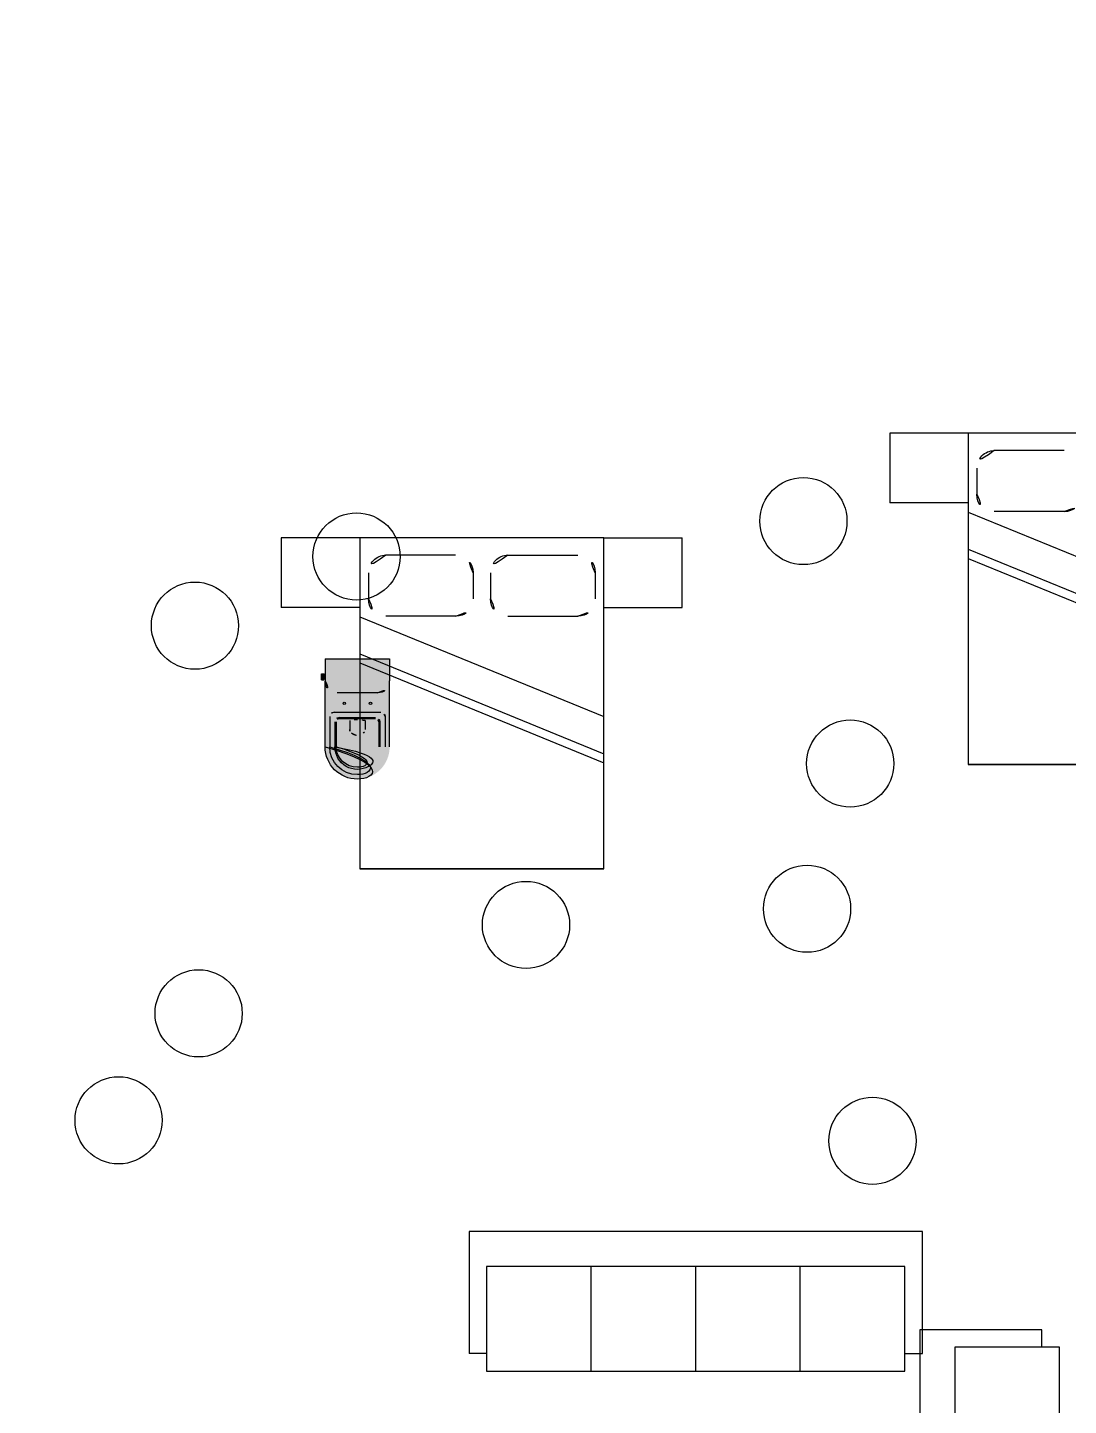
# Model space of a CAD drawing. Header units: metres. Extents: x -81278067020 to 164, y -22607194416 to 57.
# Drawn here: x -81278067008.73 to -81278067002.76, y -22607194405.91 to -22607194398 of the extents above; entities that cross this region are included whole.
import ezdxf
from ezdxf.enums import TextEntityAlignment as Align

# ---------------------------------------------------------------- set-up
doc = ezdxf.new("R2010")
doc.units = ezdxf.units.M
doc.header["$LTSCALE"] = 0.25
for name, color, linetype in [('ARQ_ALV CT', 5, 'Continuous'), ('ARQ_MOB 01', 1, 'Continuous'), ('ARQ_PISO', 1, 'Continuous'), ('ARQ_SAN 01', 1, 'Continuous'), ('ARQ_SAN 02', 2, 'Continuous'), ('SIMB_02', 2, 'Continuous'), ('SIMB_TXT', 1, 'Continuous')]:
    doc.layers.add(name, color=color, linetype=linetype)
doc.layers.add('ARQ_COTA_AZUL', color=5, linetype='Continuous', lineweight=20, true_color=0x0000ff)
doc.styles.add('cota', font='arial.ttf')
doc.styles.add('SIMB', font='arial.ttf')
doc.dimstyles.new('Info 01 - annot', dxfattribs={"dimtxt": 2, "dimasz": 3, "dimexe": 1, "dimexo": 1, "dimgap": 1, "dimtad": 1, "dimzin": 4, "dimtxsty": 'cota', "dimblk": 'DOTSMALL', "dimcen": 2, "dimdle": 1, "dimclrd": 256, "dimclre": 256, "dimclrt": 1, "dimazin": 2, "dimtfac": 0.09, "dimtix": 1, "dimtmove": 2, "dimatfit": 2, "dimfxl": 5, "dimfxlon": 1, "dimtolj": 1, "dimtzin": 4, "dimlwd": -1, "dimarcsym": 1})

# ---------------------------------------------------------------- blocks, each defined once
blk = doc.blocks.new('COD_ESQ')
at = {"layer": 'SIMB_02'}
blk.add_circle((0, 0), 2.5, dxfattribs=at)
at = {"layer": 'SIMB_TXT', "style": 'SIMB'}
blk.add_attdef('CDESQ', text='', height=2, dxfattribs=at).set_placement((0, 0), align=Align.MIDDLE_CENTER)
blk = doc.blocks.new('_DotSmall')
at = {"color": 0, "linetype": 'ByBlock', "const_width": 0.5}
blk.add_lwpolyline([(-0.0625, 0, 1), (0.0625, 0, 1)], format="xyb", close=True, dxfattribs=at)
blk = doc.blocks.new('*D214')
at = {"layer": 'ARQ_COTA_AZUL', "transparency": 16777216}
blk.add_line((-81278067.0527, -22607194.4221), (-81278067.0435, -22607194.4221), dxfattribs=at)
at = {"layer": 'ARQ_COTA_AZUL', "lineweight": -2, "transparency": 16777216}
for p, q in [((-81278067.0526, -22607194.4226), (-81278067.0526, -22607194.422)), ((-81278067.0436, -22607194.4226), (-81278067.0436, -22607194.422))]:
    blk.add_line(p, q, dxfattribs=at)
at = {"layer": 'ARQ_COTA_AZUL', "transparency": 16777216, "xscale": 0.3, "yscale": 0.3, "zscale": 0.3, "rotation": 180}
blk.add_blockref('_DotSmall', (-81278067052.5954, -22607194422.0737), dxfattribs=at)
at = {"layer": 'ARQ_COTA_AZUL', "transparency": 16777216, "xscale": 0.3, "yscale": 0.3, "zscale": 0.3}
blk.add_blockref('_DotSmall', (-81278067043.5954, -22607194422.0737), dxfattribs=at)
at = {"layer": 'ARQ_COTA_AZUL', "color": 1, "transparency": 16777216, "insert": (-81278067.0481, -22607194.4219), "char_height": 0.0002, "attachment_point": 5, "style": 'cota'}
blk.add_mtext('\\A1;9,00', dxfattribs=at)
blk = doc.blocks.new('*D215')
at = {"layer": 'ARQ_COTA_AZUL', "transparency": 16777216}
blk.add_line((-81278067.0437, -22607194.4221), (-81278067.0397, -22607194.4221), dxfattribs=at)
at = {"layer": 'ARQ_COTA_AZUL', "lineweight": -2, "transparency": 16777216}
for p, q in [((-81278067.0436, -22607194.4226), (-81278067.0436, -22607194.422)), ((-81278067.0398, -22607194.4226), (-81278067.0398, -22607194.422))]:
    blk.add_line(p, q, dxfattribs=at)
at = {"layer": 'ARQ_COTA_AZUL', "transparency": 16777216, "xscale": 0.3, "yscale": 0.3, "zscale": 0.3, "rotation": 180}
blk.add_blockref('_DotSmall', (-81278067043.5954, -22607194422.0784), dxfattribs=at)
at = {"layer": 'ARQ_COTA_AZUL', "transparency": 16777216, "xscale": 0.3, "yscale": 0.3, "zscale": 0.3}
blk.add_blockref('_DotSmall', (-81278067039.7954, -22607194422.0784), dxfattribs=at)
at = {"layer": 'ARQ_COTA_AZUL', "color": 1, "transparency": 16777216, "insert": (-81278067.0417, -22607194.4219), "char_height": 0.0002, "attachment_point": 5, "style": 'cota'}
blk.add_mtext('\\A1;3,80', dxfattribs=at)
blk = doc.blocks.new('*D216')
at = {"layer": 'ARQ_COTA_AZUL', "transparency": 16777216}
blk.add_line((-81278067.0399, -22607194.4221), (-81278067.0384, -22607194.4221), dxfattribs=at)
at = {"layer": 'ARQ_COTA_AZUL', "lineweight": -2, "transparency": 16777216}
for p, q in [((-81278067.0398, -22607194.4226), (-81278067.0398, -22607194.422)), ((-81278067.0385, -22607194.4226), (-81278067.0385, -22607194.422))]:
    blk.add_line(p, q, dxfattribs=at)
at = {"layer": 'ARQ_COTA_AZUL', "transparency": 16777216, "xscale": 0.3, "yscale": 0.3, "zscale": 0.3, "rotation": 180}
blk.add_blockref('_DotSmall', (-81278067039.7954, -22607194422.0793), dxfattribs=at)
at = {"layer": 'ARQ_COTA_AZUL', "transparency": 16777216, "xscale": 0.3, "yscale": 0.3, "zscale": 0.3}
blk.add_blockref('_DotSmall', (-81278067038.4955, -22607194422.0793), dxfattribs=at)
at = {"layer": 'ARQ_COTA_AZUL', "color": 1, "transparency": 16777216, "insert": (-81278067.0391, -22607194.4219), "char_height": 0.0002, "attachment_point": 5, "style": 'cota'}
blk.add_mtext('\\A1;1,30', dxfattribs=at)
blk = doc.blocks.new('*D217')
at = {"layer": 'ARQ_COTA_AZUL', "transparency": 16777216}
for p, q in [((-81278067.0386, -22607194.4229), (-81278067.0389, -22607194.4229)), ((-81278067.0386, -22607194.4229), (-81278067.0385, -22607194.4229)), ((-81278067.0385, -22607194.4229), (-81278067.0382, -22607194.4229))]:
    blk.add_line(p, q, dxfattribs=at)
at = {"layer": 'ARQ_COTA_AZUL', "lineweight": -2, "transparency": 16777216}
for p, q in [((-81278067.0386, -22607194.4234), (-81278067.0386, -22607194.4228)), ((-81278067.0385, -22607194.4234), (-81278067.0385, -22607194.4228))]:
    blk.add_line(p, q, dxfattribs=at)
at = {"layer": 'ARQ_COTA_AZUL', "transparency": 16777216, "xscale": 0.3, "yscale": 0.3, "zscale": 0.3}
blk.add_blockref('_DotSmall', (-81278067038.6267, -22607194422.8872), dxfattribs=at)
at = {"layer": 'ARQ_COTA_AZUL', "transparency": 16777216, "xscale": 0.3, "yscale": 0.3, "zscale": 0.3, "rotation": 180}
blk.add_blockref('_DotSmall', (-81278067038.4767, -22607194422.8872), dxfattribs=at)
at = {"layer": 'ARQ_COTA_AZUL', "color": 1, "transparency": 16777216, "insert": (-81278067.0386, -22607194.4227), "char_height": 0.0002, "attachment_point": 5, "style": 'cota'}
blk.add_mtext('\\A1;,15', dxfattribs=at)
blk = doc.blocks.new('*D218')
at = {"layer": 'ARQ_COTA_AZUL', "transparency": 16777216}
blk.add_line((-81278067.0386, -22607194.4229), (-81278067.0399, -22607194.4229), dxfattribs=at)
at = {"layer": 'ARQ_COTA_AZUL', "lineweight": -2, "transparency": 16777216}
for p, q in [((-81278067.0398, -22607194.4234), (-81278067.0398, -22607194.4228)), ((-81278067.0387, -22607194.4234), (-81278067.0387, -22607194.4228))]:
    blk.add_line(p, q, dxfattribs=at)
at = {"layer": 'ARQ_COTA_AZUL', "transparency": 16777216, "xscale": 0.3, "yscale": 0.3, "zscale": 0.3, "rotation": 180}
blk.add_blockref('_DotSmall', (-81278067039.8491, -22607194422.8886), dxfattribs=at)
at = {"layer": 'ARQ_COTA_AZUL', "transparency": 16777216, "xscale": 0.3, "yscale": 0.3, "zscale": 0.3}
blk.add_blockref('_DotSmall', (-81278067038.6991, -22607194422.8886), dxfattribs=at)
at = {"layer": 'ARQ_COTA_AZUL', "color": 1, "transparency": 16777216, "insert": (-81278067.0393, -22607194.4227), "char_height": 0.0002, "attachment_point": 5, "style": 'cota'}
blk.add_mtext('\\A1;1,15', dxfattribs=at)
blk = doc.blocks.new('*D219')
at = {"layer": 'ARQ_COTA_AZUL', "transparency": 16777216}
for p, q in [((-81278067.0399, -22607194.4229), (-81278067.0402, -22607194.4229)), ((-81278067.0399, -22607194.4229), (-81278067.0398, -22607194.4229)), ((-81278067.0398, -22607194.4229), (-81278067.0395, -22607194.4229))]:
    blk.add_line(p, q, dxfattribs=at)
at = {"layer": 'ARQ_COTA_AZUL', "lineweight": -2, "transparency": 16777216}
for p, q in [((-81278067.0399, -22607194.4234), (-81278067.0399, -22607194.4228)), ((-81278067.0398, -22607194.4234), (-81278067.0398, -22607194.4228))]:
    blk.add_line(p, q, dxfattribs=at)
at = {"layer": 'ARQ_COTA_AZUL', "transparency": 16777216, "xscale": 0.3, "yscale": 0.3, "zscale": 0.3}
blk.add_blockref('_DotSmall', (-81278067039.9267, -22607194422.8872), dxfattribs=at)
at = {"layer": 'ARQ_COTA_AZUL', "transparency": 16777216, "xscale": 0.3, "yscale": 0.3, "zscale": 0.3, "rotation": 180}
blk.add_blockref('_DotSmall', (-81278067039.7767, -22607194422.8872), dxfattribs=at)
at = {"layer": 'ARQ_COTA_AZUL', "color": 1, "transparency": 16777216, "insert": (-81278067.0399, -22607194.4227), "char_height": 0.0002, "attachment_point": 5, "style": 'cota'}
blk.add_mtext('\\A1;,15', dxfattribs=at)
blk = doc.blocks.new('*D220')
at = {"layer": 'ARQ_COTA_AZUL', "transparency": 16777216}
blk.add_line((-81278067.0398, -22607194.4229), (-81278067.0435, -22607194.4229), dxfattribs=at)
at = {"layer": 'ARQ_COTA_AZUL', "lineweight": -2, "transparency": 16777216}
for p, q in [((-81278067.0434, -22607194.4234), (-81278067.0434, -22607194.4228)), ((-81278067.0399, -22607194.4234), (-81278067.0399, -22607194.4228))]:
    blk.add_line(p, q, dxfattribs=at)
at = {"layer": 'ARQ_COTA_AZUL', "transparency": 16777216, "xscale": 0.3, "yscale": 0.3, "zscale": 0.3, "rotation": 180}
blk.add_blockref('_DotSmall', (-81278067043.4267, -22607194422.8904), dxfattribs=at)
at = {"layer": 'ARQ_COTA_AZUL', "transparency": 16777216, "xscale": 0.3, "yscale": 0.3, "zscale": 0.3}
blk.add_blockref('_DotSmall', (-81278067039.9267, -22607194422.8904), dxfattribs=at)
at = {"layer": 'ARQ_COTA_AZUL', "color": 1, "transparency": 16777216, "insert": (-81278067.0417, -22607194.4227), "char_height": 0.0002, "attachment_point": 5, "style": 'cota'}
blk.add_mtext('\\A1;3,50', dxfattribs=at)
blk = doc.blocks.new('*D221')
at = {"layer": 'ARQ_COTA_AZUL', "transparency": 16777216}
for p, q in [((-81278067.0436, -22607194.4229), (-81278067.0439, -22607194.4229)), ((-81278067.0434, -22607194.4229), (-81278067.0436, -22607194.4229)), ((-81278067.0434, -22607194.4229), (-81278067.0431, -22607194.4229))]:
    blk.add_line(p, q, dxfattribs=at)
at = {"layer": 'ARQ_COTA_AZUL', "lineweight": -2, "transparency": 16777216}
for p, q in [((-81278067.0436, -22607194.4234), (-81278067.0436, -22607194.4228)), ((-81278067.0434, -22607194.4234), (-81278067.0434, -22607194.4228))]:
    blk.add_line(p, q, dxfattribs=at)
at = {"layer": 'ARQ_COTA_AZUL', "transparency": 16777216, "xscale": 0.3, "yscale": 0.3, "zscale": 0.3}
blk.add_blockref('_DotSmall', (-81278067043.5767, -22607194422.8917), dxfattribs=at)
at = {"layer": 'ARQ_COTA_AZUL', "transparency": 16777216, "xscale": 0.3, "yscale": 0.3, "zscale": 0.3, "rotation": 180}
blk.add_blockref('_DotSmall', (-81278067043.4267, -22607194422.8917), dxfattribs=at)
at = {"layer": 'ARQ_COTA_AZUL', "color": 1, "transparency": 16777216, "insert": (-81278067.0435, -22607194.4227), "char_height": 0.0002, "attachment_point": 5, "style": 'cota'}
blk.add_mtext('\\A1;,15', dxfattribs=at)
blk = doc.blocks.new('*D222')
at = {"layer": 'ARQ_COTA_AZUL', "transparency": 16777216}
blk.add_line((-81278067.0435, -22607194.4229), (-81278067.0452, -22607194.4229), dxfattribs=at)
at = {"layer": 'ARQ_COTA_AZUL', "lineweight": -2, "transparency": 16777216}
for p, q in [((-81278067.0451, -22607194.4234), (-81278067.0451, -22607194.4228)), ((-81278067.0436, -22607194.4234), (-81278067.0436, -22607194.4228))]:
    blk.add_line(p, q, dxfattribs=at)
at = {"layer": 'ARQ_COTA_AZUL', "transparency": 16777216, "xscale": 0.3, "yscale": 0.3, "zscale": 0.3, "rotation": 180}
blk.add_blockref('_DotSmall', (-81278067045.0767, -22607194422.8936), dxfattribs=at)
at = {"layer": 'ARQ_COTA_AZUL', "transparency": 16777216, "xscale": 0.3, "yscale": 0.3, "zscale": 0.3}
blk.add_blockref('_DotSmall', (-81278067043.5767, -22607194422.8936), dxfattribs=at)
at = {"layer": 'ARQ_COTA_AZUL', "color": 1, "transparency": 16777216, "insert": (-81278067.0443, -22607194.4227), "char_height": 0.0002, "attachment_point": 5, "style": 'cota'}
blk.add_mtext('\\A1;1,50', dxfattribs=at)
blk = doc.blocks.new('CAMA 180')
at = {"layer": 'ARQ_MOB 01'}
for p, q in [((0.4, 1.15), (0, 1.15)), ((0, 0.7), (0, 1.15)), ((0.4, 0.7), (0.4, 1.15)), ((1.9, 0.7), (0, 0.7)), ((0, 0.7), (0, -0.7)), ((0.2, 0.6501), (0.35, 0.6501)), ((0.4525, -0.7), (1.026, 0.7)), ((0.665, -0.7), (1.2385, 0.7)), ((0.7181, -0.7), (1.2916, 0.7)), ((1.9, -0.7), (1.9, 0.7)), ((1.9, 0.7), (1.9, -0.7)), ((0.1, 0.1501), (0.1, 0.5501)), ((0.45, 0.1501), (0.45, 0.5501)), ((0.2, 0.0501), (0.35, 0.0501)), ((0.2, -0.0501), (0.35, -0.0501)), ((0.1, -0.1501), (0.1, -0.5501)), ((0.45, -0.1501), (0.45, -0.5501)), ((0, -0.7), (1.9, -0.7)), ((0, -0.7), (0, -1.15)), ((0.2, -0.6501), (0.35, -0.6501)), ((0.4, -0.7), (0.4, -1.15)), ((0, -1.15), (0.4, -1.15))]:
    blk.add_line(p, q, dxfattribs=at)
for centre, start, end in [((0.2, 0.5501), 90, 180), ((0.35, 0.5501), 0, 90), ((0.2, 0.1501), 180, 270), ((0.35, 0.1501), 270, 0), ((0.2, -0.1501), 90, 180), ((0.35, -0.1501), 0, 90), ((0.2, -0.5501), 180, 270), ((0.35, -0.5501), 270, 0)]:
    blk.add_arc(centre, 0.1, start, end, dxfattribs=at)
blk = doc.blocks.new('S4')
at = {"ltscale": 0.1}
for p, q in [((0, 0), (-2.6, 0)), ((0, -0.7), (0, 0)), ((-2.6, 0), (-2.6, -0.7)), ((-0.1, -0.2), (-2.5, -0.2)), ((-2.5, -0.2), (-2.5, -0.8)), ((-1.9, -0.8), (-1.9, -0.2)), ((-1.3, -0.8), (-1.3, -0.2)), ((-0.7, -0.8), (-0.7, -0.2)), ((-0.1, -0.8), (-0.1, -0.2)), ((-2.5, -0.7), (-2.6, -0.7)), ((-0.1, -0.7), (0, -0.7)), ((-2.5, -0.8), (-0.1, -0.8))]:
    blk.add_line(p, q, dxfattribs=at)
blk = doc.blocks.new('*D302')
at = {"layer": 'ARQ_COTA_AZUL', "transparency": 16777216}
blk.add_line((-81278067.0492, -22607194.4215), (-81278067.04, -22607194.4215), dxfattribs=at)
at = {"layer": 'ARQ_COTA_AZUL', "lineweight": -2, "transparency": 16777216}
for p, q in [((-81278067.0491, -22607194.422), (-81278067.0491, -22607194.4214)), ((-81278067.0401, -22607194.422), (-81278067.0401, -22607194.4214))]:
    blk.add_line(p, q, dxfattribs=at)
at = {"layer": 'ARQ_COTA_AZUL', "transparency": 16777216, "xscale": 0.3, "yscale": 0.3, "zscale": 0.3, "rotation": 180}
blk.add_blockref('_DotSmall', (-81278067049.1054, -22607194421.4737), dxfattribs=at)
at = {"layer": 'ARQ_COTA_AZUL', "transparency": 16777216, "xscale": 0.3, "yscale": 0.3, "zscale": 0.3}
blk.add_blockref('_DotSmall', (-81278067040.1054, -22607194421.4737), dxfattribs=at)
at = {"layer": 'ARQ_COTA_AZUL', "color": 1, "transparency": 16777216, "insert": (-81278067.0446, -22607194.4213), "char_height": 0.0002, "attachment_point": 5, "style": 'cota'}
blk.add_mtext('\\A1;9,00', dxfattribs=at)
blk = doc.blocks.new('*D303')
at = {"layer": 'ARQ_COTA_AZUL', "transparency": 16777216}
blk.add_line((-81278067.0402, -22607194.4215), (-81278067.0362, -22607194.4215), dxfattribs=at)
at = {"layer": 'ARQ_COTA_AZUL', "lineweight": -2, "transparency": 16777216}
for p, q in [((-81278067.0401, -22607194.422), (-81278067.0401, -22607194.4214)), ((-81278067.0363, -22607194.422), (-81278067.0363, -22607194.4214))]:
    blk.add_line(p, q, dxfattribs=at)
at = {"layer": 'ARQ_COTA_AZUL', "transparency": 16777216, "xscale": 0.3, "yscale": 0.3, "zscale": 0.3, "rotation": 180}
blk.add_blockref('_DotSmall', (-81278067040.1054, -22607194421.4784), dxfattribs=at)
at = {"layer": 'ARQ_COTA_AZUL', "transparency": 16777216, "xscale": 0.3, "yscale": 0.3, "zscale": 0.3}
blk.add_blockref('_DotSmall', (-81278067036.3054, -22607194421.4784), dxfattribs=at)
at = {"layer": 'ARQ_COTA_AZUL', "color": 1, "transparency": 16777216, "insert": (-81278067.0382, -22607194.4213), "char_height": 0.0002, "attachment_point": 5, "style": 'cota'}
blk.add_mtext('\\A1;3,80', dxfattribs=at)
blk = doc.blocks.new('*D308')
at = {"layer": 'ARQ_COTA_AZUL', "transparency": 16777216}
blk.add_line((-81278067.0363, -22607194.4223), (-81278067.04, -22607194.4223), dxfattribs=at)
at = {"layer": 'ARQ_COTA_AZUL', "lineweight": -2, "transparency": 16777216}
for p, q in [((-81278067.0399, -22607194.4228), (-81278067.0399, -22607194.4222)), ((-81278067.0364, -22607194.4228), (-81278067.0364, -22607194.4222))]:
    blk.add_line(p, q, dxfattribs=at)
at = {"layer": 'ARQ_COTA_AZUL', "transparency": 16777216, "xscale": 0.3, "yscale": 0.3, "zscale": 0.3, "rotation": 180}
blk.add_blockref('_DotSmall', (-81278067039.9367, -22607194422.2904), dxfattribs=at)
at = {"layer": 'ARQ_COTA_AZUL', "transparency": 16777216, "xscale": 0.3, "yscale": 0.3, "zscale": 0.3}
blk.add_blockref('_DotSmall', (-81278067036.4367, -22607194422.2904), dxfattribs=at)
at = {"layer": 'ARQ_COTA_AZUL', "color": 1, "transparency": 16777216, "insert": (-81278067.0382, -22607194.4221), "char_height": 0.0002, "attachment_point": 5, "style": 'cota'}
blk.add_mtext('\\A1;3,50', dxfattribs=at)
blk = doc.blocks.new('*D309')
at = {"layer": 'ARQ_COTA_AZUL', "transparency": 16777216}
for p, q in [((-81278067.0401, -22607194.4223), (-81278067.0404, -22607194.4223)), ((-81278067.0399, -22607194.4223), (-81278067.0401, -22607194.4223)), ((-81278067.0399, -22607194.4223), (-81278067.0396, -22607194.4223))]:
    blk.add_line(p, q, dxfattribs=at)
at = {"layer": 'ARQ_COTA_AZUL', "lineweight": -2, "transparency": 16777216}
for p, q in [((-81278067.0401, -22607194.4228), (-81278067.0401, -22607194.4222)), ((-81278067.0399, -22607194.4228), (-81278067.0399, -22607194.4222))]:
    blk.add_line(p, q, dxfattribs=at)
at = {"layer": 'ARQ_COTA_AZUL', "transparency": 16777216, "xscale": 0.3, "yscale": 0.3, "zscale": 0.3}
blk.add_blockref('_DotSmall', (-81278067040.0867, -22607194422.2917), dxfattribs=at)
at = {"layer": 'ARQ_COTA_AZUL', "transparency": 16777216, "xscale": 0.3, "yscale": 0.3, "zscale": 0.3, "rotation": 180}
blk.add_blockref('_DotSmall', (-81278067039.9367, -22607194422.2917), dxfattribs=at)
at = {"layer": 'ARQ_COTA_AZUL', "color": 1, "transparency": 16777216, "insert": (-81278067.04, -22607194.4221), "char_height": 0.0002, "attachment_point": 5, "style": 'cota'}
blk.add_mtext('\\A1;,15', dxfattribs=at)
blk = doc.blocks.new('*D310')
at = {"layer": 'ARQ_COTA_AZUL', "transparency": 16777216}
blk.add_line((-81278067.04, -22607194.4223), (-81278067.0417, -22607194.4223), dxfattribs=at)
at = {"layer": 'ARQ_COTA_AZUL', "lineweight": -2, "transparency": 16777216}
for p, q in [((-81278067.0416, -22607194.4228), (-81278067.0416, -22607194.4222)), ((-81278067.0401, -22607194.4228), (-81278067.0401, -22607194.4222))]:
    blk.add_line(p, q, dxfattribs=at)
at = {"layer": 'ARQ_COTA_AZUL', "transparency": 16777216, "xscale": 0.3, "yscale": 0.3, "zscale": 0.3, "rotation": 180}
blk.add_blockref('_DotSmall', (-81278067041.5867, -22607194422.2936), dxfattribs=at)
at = {"layer": 'ARQ_COTA_AZUL', "transparency": 16777216, "xscale": 0.3, "yscale": 0.3, "zscale": 0.3}
blk.add_blockref('_DotSmall', (-81278067040.0867, -22607194422.2936), dxfattribs=at)
at = {"layer": 'ARQ_COTA_AZUL', "color": 1, "transparency": 16777216, "insert": (-81278067.0408, -22607194.4221), "char_height": 0.0002, "attachment_point": 5, "style": 'cota'}
blk.add_mtext('\\A1;1,50', dxfattribs=at)
blk = doc.blocks.new('*D279')
at = {"layer": 'ARQ_COTA_AZUL', "transparency": 16777216}
for p, q in [((-81278067.0417, -22607194.4223), (-81278067.042, -22607194.4223)), ((-81278067.0416, -22607194.4223), (-81278067.0417, -22607194.4223)), ((-81278067.0416, -22607194.4223), (-81278067.0413, -22607194.4223))]:
    blk.add_line(p, q, dxfattribs=at)
at = {"layer": 'ARQ_COTA_AZUL', "lineweight": -2, "transparency": 16777216}
for p, q in [((-81278067.0417, -22607194.4228), (-81278067.0417, -22607194.4222)), ((-81278067.0416, -22607194.4228), (-81278067.0416, -22607194.4222))]:
    blk.add_line(p, q, dxfattribs=at)
at = {"layer": 'ARQ_COTA_AZUL', "transparency": 16777216, "xscale": 0.3, "yscale": 0.3, "zscale": 0.3}
blk.add_blockref('_DotSmall', (-81278067041.7367, -22607194422.2936), dxfattribs=at)
at = {"layer": 'ARQ_COTA_AZUL', "transparency": 16777216, "xscale": 0.3, "yscale": 0.3, "zscale": 0.3, "rotation": 180}
blk.add_blockref('_DotSmall', (-81278067041.5867, -22607194422.2936), dxfattribs=at)
at = {"layer": 'ARQ_COTA_AZUL', "color": 1, "transparency": 16777216, "insert": (-81278067.0417, -22607194.4221), "char_height": 0.0002, "attachment_point": 5, "style": 'cota'}
blk.add_mtext('\\A1;,15', dxfattribs=at)
blk = doc.blocks.new('*D280')
at = {"layer": 'ARQ_ALV CT', "transparency": 16777216}
blk.add_line((-81278067.0416, -22607194.4223), (-81278067.0439, -22607194.4223), dxfattribs=at)
at = {"layer": 'ARQ_ALV CT', "lineweight": -2, "transparency": 16777216}
for p, q in [((-81278067.0438, -22607194.4228), (-81278067.0438, -22607194.4222)), ((-81278067.0417, -22607194.4228), (-81278067.0417, -22607194.4222))]:
    blk.add_line(p, q, dxfattribs=at)
at = {"layer": 'ARQ_ALV CT', "transparency": 16777216, "xscale": 0.3, "yscale": 0.3, "zscale": 0.3, "rotation": 180}
blk.add_blockref('_DotSmall', (-81278067043.8367, -22607194422.2965), dxfattribs=at)
at = {"layer": 'ARQ_ALV CT', "transparency": 16777216, "xscale": 0.3, "yscale": 0.3, "zscale": 0.3}
blk.add_blockref('_DotSmall', (-81278067041.7367, -22607194422.2965), dxfattribs=at)
at = {"layer": 'ARQ_ALV CT', "color": 1, "transparency": 16777216, "insert": (-81278067.0428, -22607194.4221), "char_height": 0.0002, "attachment_point": 5, "style": 'cota'}
blk.add_mtext('\\A1;2,10', dxfattribs=at)
blk = doc.blocks.new('*D281')
at = {"layer": 'ARQ_ALV CT', "transparency": 16777216}
for p, q in [((-81278067.044, -22607194.4223), (-81278067.0443, -22607194.4223)), ((-81278067.0438, -22607194.4223), (-81278067.044, -22607194.4223)), ((-81278067.0438, -22607194.4223), (-81278067.0435, -22607194.4223))]:
    blk.add_line(p, q, dxfattribs=at)
at = {"layer": 'ARQ_ALV CT', "lineweight": -2, "transparency": 16777216}
for p, q in [((-81278067.044, -22607194.4228), (-81278067.044, -22607194.4222)), ((-81278067.0438, -22607194.4228), (-81278067.0438, -22607194.4222))]:
    blk.add_line(p, q, dxfattribs=at)
at = {"layer": 'ARQ_ALV CT', "transparency": 16777216, "xscale": 0.3, "yscale": 0.3, "zscale": 0.3}
blk.add_blockref('_DotSmall', (-81278067043.9867, -22607194422.2965), dxfattribs=at)
at = {"layer": 'ARQ_ALV CT', "transparency": 16777216, "xscale": 0.3, "yscale": 0.3, "zscale": 0.3, "rotation": 180}
blk.add_blockref('_DotSmall', (-81278067043.8367, -22607194422.2965), dxfattribs=at)
at = {"layer": 'ARQ_ALV CT', "color": 1, "transparency": 16777216, "insert": (-81278067.0439, -22607194.4221), "char_height": 0.0002, "attachment_point": 5, "style": 'cota'}
blk.add_mtext('\\A1;,15', dxfattribs=at)
blk = doc.blocks.new('*D282')
at = {"layer": 'ARQ_COTA_AZUL', "transparency": 16777216}
blk.add_line((-81278067.0439, -22607194.4223), (-81278067.0478, -22607194.4223), dxfattribs=at)
at = {"layer": 'ARQ_COTA_AZUL', "lineweight": -2, "transparency": 16777216}
for p, q in [((-81278067.0477, -22607194.4228), (-81278067.0477, -22607194.4222)), ((-81278067.044, -22607194.4228), (-81278067.044, -22607194.4222))]:
    blk.add_line(p, q, dxfattribs=at)
at = {"layer": 'ARQ_COTA_AZUL', "transparency": 16777216, "xscale": 0.3, "yscale": 0.3, "zscale": 0.3, "rotation": 180}
blk.add_blockref('_DotSmall', (-81278067047.7367, -22607194422.3108), dxfattribs=at)
at = {"layer": 'ARQ_COTA_AZUL', "transparency": 16777216, "xscale": 0.3, "yscale": 0.3, "zscale": 0.3}
blk.add_blockref('_DotSmall', (-81278067043.9867, -22607194422.3108), dxfattribs=at)
at = {"layer": 'ARQ_COTA_AZUL', "color": 1, "transparency": 16777216, "insert": (-81278067.0459, -22607194.4221), "char_height": 0.0002, "attachment_point": 5, "style": 'cota'}
blk.add_mtext('\\A1;3,75', dxfattribs=at)
blk = doc.blocks.new('VASO_BELL')
at = {"true_color": 0xffffff}
h = blk.add_hatch(color=7, dxfattribs=at)
h.dxf.hatch_style = 1
edge = h.paths.add_edge_path()
edge.add_line((0, 0), (0.37, 0))
edge.add_line((0.37, 0), (0.37, -0.126))
edge.add_line((0.37, -0.126), (0.37, -0.505))
edge.add_arc((0.185, -0.505), 0.185, 180, 360, ccw=False)
edge.add_line((0, -0.505), (0, -0.126))
edge.add_line((0, -0.126), (0, 0))
h = blk.add_hatch(color=7, dxfattribs=at)
h.dxf.hatch_style = 1
h.paths.add_polyline_path([(-0.0067, -0.0855), (-0.0217, -0.0855), (-0.0217, -0.1205), (-0.0067, -0.1205)])
h = blk.add_hatch(color=7, dxfattribs=at)
h.dxf.hatch_style = 1
h.paths.add_polyline_path([(0, -0.089), (-0.0067, -0.089), (-0.0067, -0.1171), (0, -0.1171)])
at = {"layer": 'ARQ_SAN 01'}
for p, q in [((0.0565, -0.3611), (0.0565, -0.505)), ((0.0625, -0.3611), (0.0625, -0.505)), ((0.0815, -0.3361), (0.2885, -0.3361)), ((0.0815, -0.3421), (0.2885, -0.3421)), ((0.141, -0.3532), (0.141, -0.4061)), ((0.229, -0.3532), (0.229, -0.4061)), ((0.3075, -0.3611), (0.3075, -0.505)), ((0.3135, -0.3611), (0.3135, -0.505))]:
    blk.add_line(p, q, dxfattribs=at)
for centre in [(0.11, -0.255), (0.26, -0.255)]:
    blk.add_circle(centre, 0.0075, dxfattribs=at)
for centre, radius, start, end in [((0.0815, -0.3611), 0.025, 90, 180), ((0.0815, -0.3611), 0.019, 90, 180), ((0.1911, -0.5922), 0.2442, 91.42642, 101.83306), ((0.1789, -0.5922), 0.2442, 78.16694, 88.57358), ((0.2885, -0.3611), 0.025, 0, 90), ((0.2885, -0.3611), 0.019, 0, 90), ((0.168, -0.4061), 0.027, 180, 229.16778), ((0.185, -0.3864), 0.053, 229.16778, 310.83222), ((0.202, -0.4061), 0.027, 310.83222, 0), ((0.185, -0.5055), 0.1285, 179.77728, 0.22272), ((0.185, -0.4994), 0.1226, 182.60055, 357.39945)]:
    blk.add_arc(centre, radius, start, end, dxfattribs=at)
at = {"layer": 'ARQ_SAN 02'}
for p, q in [((0, 0), (0, -0.126)), ((0, 0), (0.37, 0)), ((0.37, 0), (0.37, -0.126)), ((-0.0217, -0.0855), (-0.0065, -0.0855)), ((-0.0217, -0.1205), (-0.0217, -0.0855)), ((-0.0217, -0.1205), (-0.0067, -0.1205)), ((-0.0067, -0.1205), (-0.0067, -0.0855)), ((0, -0.089), (-0.0067, -0.089)), ((0, -0.1171), (-0.0067, -0.1171)), ((0, -0.505), (0, -0.126)), ((0.37, -0.505), (0.37, -0.126)), ((0.301, -0.195), (0.069, -0.195)), ((0.051, -0.3061), (0.319, -0.3061)), ((0.026, -0.3311), (0.026, -0.505)), ((0.344, -0.3311), (0.344, -0.505))]:
    blk.add_line(p, q, dxfattribs=at)
for centre, radius, start, end in [((0.069, -0.126), 0.069, 180, 270), ((0.301, -0.126), 0.069, 270, 0), ((0.051, -0.3311), 0.025, 90, 180), ((0.319, -0.3311), 0.025, 0, 90), ((0.185, -0.505), 0.185, 180, 0), ((0.185, -0.505), 0.159, 180, 0)]:
    blk.add_arc(centre, radius, start, end, dxfattribs=at)
blk = doc.blocks.new('S3')
at = {"ltscale": 0.1}
for p, q in [((0, 0), (-2, 0)), ((0, -0.7), (0, 0)), ((-2, 0), (-2, -0.7)), ((-0.1, -0.2), (-1.9, -0.2)), ((-1.9, -0.2), (-1.9, -0.8)), ((-1.3, -0.8), (-1.3, -0.2)), ((-0.7, -0.8), (-0.7, -0.2)), ((-0.1, -0.8), (-0.1, -0.2)), ((-1.9, -0.7), (-2, -0.7)), ((-0.1, -0.7), (0, -0.7)), ((-1.9, -0.8), (-0.1, -0.8))]:
    blk.add_line(p, q, dxfattribs=at)
blk = doc.blocks.new('blocos_diversos')
for name, p, rotation in [('CAMA 180', (-81278067037.985, -22607194423.7073), 270), ('CAMA 180', (-81278067041.475, -22607194424.3073), 270), ('S3', (-81278067038.9621, -22607194428.8513), 90)]:
    blk.add_blockref(name, p, dxfattribs=dict(rotation=rotation))
for name, p in [('VASO_BELL', (-81278067042.3735, -22607194425.0018)), ('S4', (-81278067038.9479, -22607194428.2877))]:
    blk.add_blockref(name, p)
at = {"layer": 'ARQ_ALV CT', "xscale": 0.1, "yscale": 0.1, "zscale": 0.1}
for p in [(-81278067043.5581, -22607194427.6492), (-81278067043.1202, -22607194424.8113), (-81278067043.0991, -22607194427.0354), (-81278067042.1934, -22607194424.4144), (-81278067041.2213, -22607194426.5282), (-81278067039.6302, -22607194424.2113), (-81278067039.6091, -22607194426.4354), (-81278067039.3618, -22607194425.6025), (-81278067039.234, -22607194427.7669)]:
    blk.add_blockref('COD_ESQ', p, dxfattribs=at)
at = {"layer": 'ARQ_ALV CT'}
for base, p1, p2, picture, middle in [((-81278067.044, -22607194.4223), (-81278067.0438, -22607194.4249), (-81278067.044, -22607194.4271), '*D281', (-81278067.0439, -22607194.4221)), ((-81278067.0438, -22607194.4223), (-81278067.0417, -22607194.4249), (-81278067.0438, -22607194.4249), '*D280', (-81278067.0428, -22607194.4221))]:
    dim = blk.add_linear_dim(base=base, p1=p1, p2=p2, dimstyle='Info 01 - annot', dxfattribs=at)
    dim.commit()
    dim.dimension.update_dxf_attribs({"geometry": picture, "text_midpoint": middle})
at = {"layer": 'ARQ_COTA_AZUL'}
for base, p1, p2, picture, middle in [((-81278067.0436, -22607194.4221), (-81278067.0526, -22607194.4256), (-81278067.0436, -22607194.4256), '*D214', (-81278067.0481, -22607194.4219)), ((-81278067.0401, -22607194.4215), (-81278067.0491, -22607194.425), (-81278067.0401, -22607194.425), '*D302', (-81278067.0446, -22607194.4213)), ((-81278067.0477, -22607194.4223), (-81278067.044, -22607194.4271), (-81278067.0477, -22607194.4249), '*D282', (-81278067.0459, -22607194.4221)), ((-81278067.0451, -22607194.4229), (-81278067.0436, -22607194.4256), (-81278067.0451, -22607194.4256), '*D222', (-81278067.0443, -22607194.4227)), ((-81278067.0398, -22607194.4221), (-81278067.0436, -22607194.4243), (-81278067.0398, -22607194.4243), '*D215', (-81278067.0417, -22607194.4219)), ((-81278067.0436, -22607194.4229), (-81278067.0434, -22607194.4243), (-81278067.0436, -22607194.4243), '*D221', (-81278067.0435, -22607194.4227)), ((-81278067.0434, -22607194.4229), (-81278067.0399, -22607194.4243), (-81278067.0434, -22607194.4243), '*D220', (-81278067.0417, -22607194.4227)), ((-81278067.0417, -22607194.4223), (-81278067.0416, -22607194.4249), (-81278067.0417, -22607194.4249), '*D279', (-81278067.0417, -22607194.4221)), ((-81278067.0416, -22607194.4223), (-81278067.0401, -22607194.425), (-81278067.0416, -22607194.425), '*D310', (-81278067.0408, -22607194.4221)), ((-81278067.0363, -22607194.4215), (-81278067.0401, -22607194.4237), (-81278067.0363, -22607194.4237), '*D303', (-81278067.0382, -22607194.4213)), ((-81278067.0401, -22607194.4223), (-81278067.0399, -22607194.4237), (-81278067.0401, -22607194.4237), '*D309', (-81278067.04, -22607194.4221)), ((-81278067.0399, -22607194.4223), (-81278067.0364, -22607194.4237), (-81278067.0399, -22607194.4237), '*D308', (-81278067.0382, -22607194.4221)), ((-81278067.0398, -22607194.4229), (-81278067.0399, -22607194.4248), (-81278067.0398, -22607194.4248), '*D219', (-81278067.0399, -22607194.4227)), ((-81278067.0398, -22607194.4229), (-81278067.0387, -22607194.4288), (-81278067.0398, -22607194.4288), '*D218', (-81278067.0393, -22607194.4227)), ((-81278067.0385, -22607194.4221), (-81278067.0398, -22607194.4243), (-81278067.0385, -22607194.4243), '*D216', (-81278067.0391, -22607194.4219)), ((-81278067.0385, -22607194.4229), (-81278067.0386, -22607194.4289), (-81278067.0385, -22607194.4289), '*D217', (-81278067.0386, -22607194.4227))]:
    dim = blk.add_linear_dim(base=base, p1=p1, p2=p2, dimstyle='Info 01 - annot', dxfattribs=at)
    dim.commit()
    dim.dimension.update_dxf_attribs({"geometry": picture, "text_midpoint": middle})

msp = doc.modelspace()

# ---------------------------------------------------------------- block references
at = {"layer": 'ARQ_PISO'}
msp.add_blockref('blocos_diversos', (35.3538, 23.3756), dxfattribs=at)

doc.saveas('drawing.dxf')
